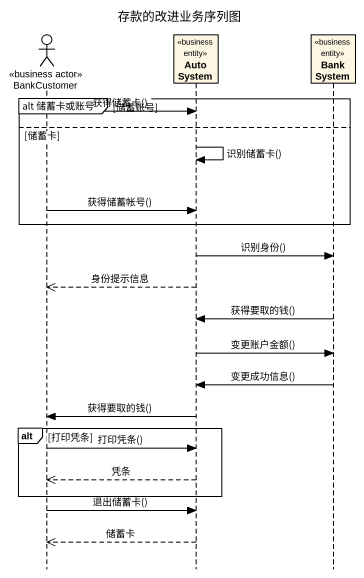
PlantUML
@startuml
title 存款的改进业务序列图
hide footbox
actor BankCustomer <<business actor>>
participant AutoSystem <<business entity>>
participant BankSystem <<business entity>>

group alt 储蓄卡或账号 [储蓄账号]
  BankCustomer -> AutoSystem : 获得储蓄卡()
else 储蓄卡
  AutoSystem -> AutoSystem : 识别储蓄卡()
  BankCustomer -> AutoSystem : 获得储蓄帐号()
end
AutoSystem -> BankSystem : 识别身份()
AutoSystem -->> BankCustomer : 身份提示信息
BankSystem -> AutoSystem : 获得要取的钱()
AutoSystem -> BankSystem : 变更账户金额()
BankSystem -> AutoSystem : 变更成功信息()
AutoSystem -> BankCustomer : 获得要取的钱()
alt 打印凭条
  BankCustomer -> AutoSystem : 打印凭条()
  AutoSystem -->> BankCustomer : 凭条
end
BankCustomer -> AutoSystem : 退出储蓄卡()
AutoSystem -->> BankCustomer : 储蓄卡
@enduml
